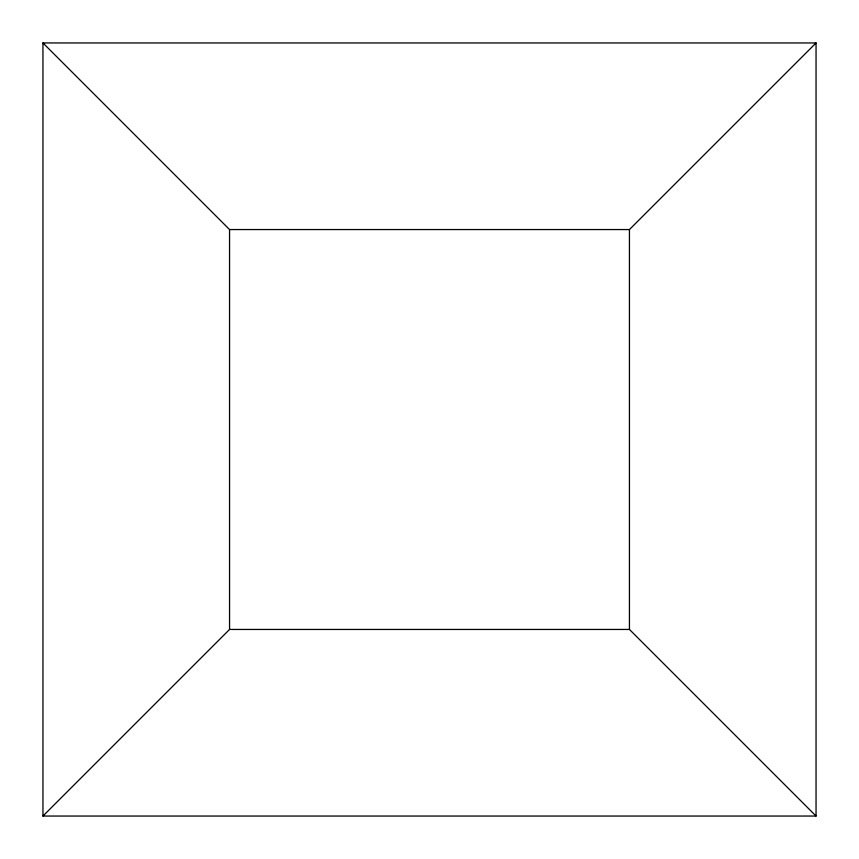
<?xml version="1.0" encoding="UTF-8"?>
<svg xmlns="http://www.w3.org/2000/svg" width="859" height="859" viewBox="0 0 859 859"><rect width="100%" height="100%" fill="white"/><g stroke="black" fill="none" stroke-linecap="round" stroke-linejoin="round"><path stroke-width="1.29" d="M42.95 816.05L229.557 629.443L629.443 629.443L816.05 816.05L42.95 816.05L42.95 42.95L816.05 42.95L816.05 816.05M629.443 629.443L629.443 229.557L816.05 42.95M42.95 42.95L229.557 229.557L629.443 229.557M229.557 229.557L229.557 629.443"/></g></svg>
